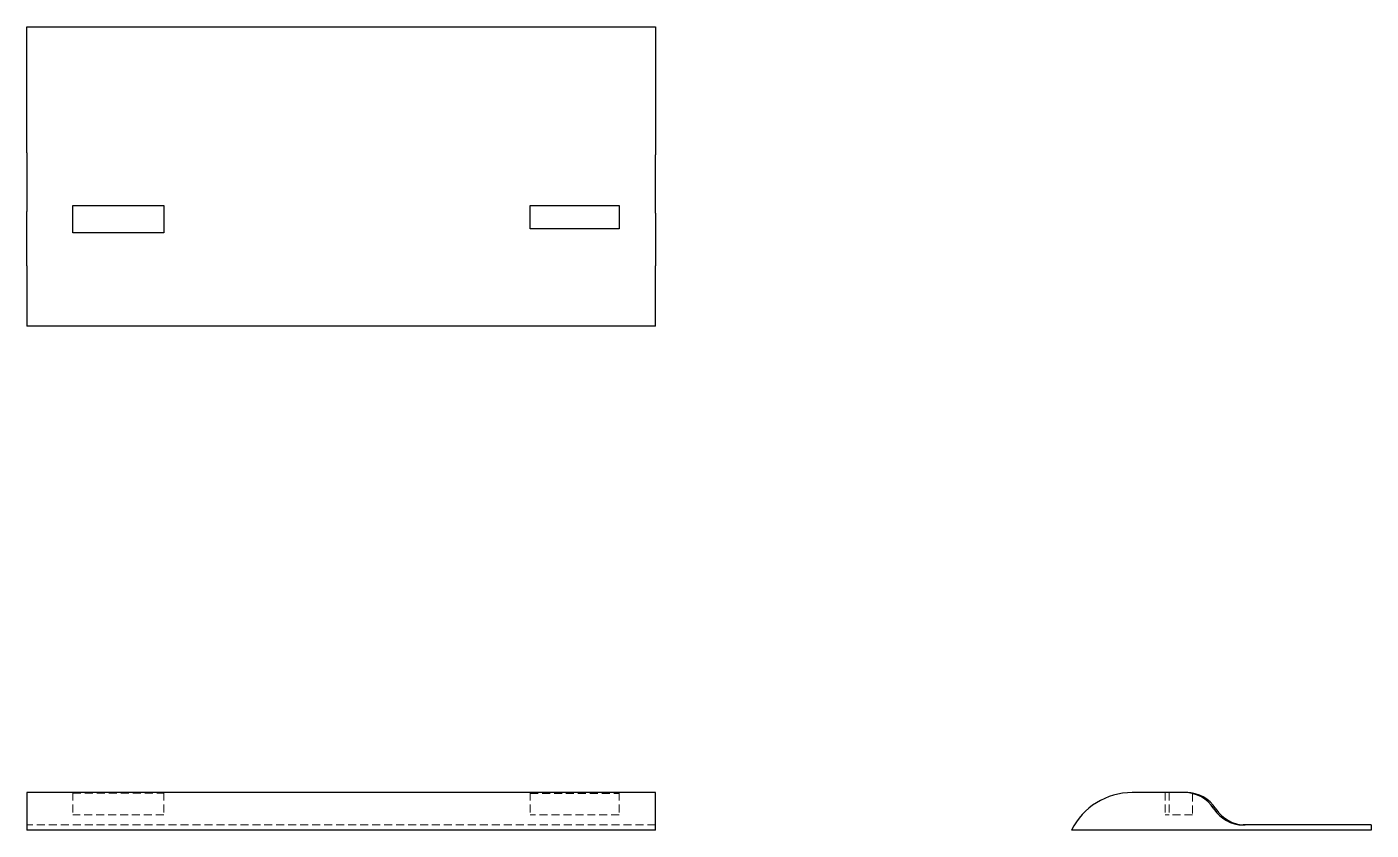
# Model space of a CAD drawing. Header units: millimetres. Extents: x 33 to 247, y 54 to 182.
import ezdxf

# ---------------------------------------------------------------- set-up
doc = ezdxf.new("R2010")
doc.units = ezdxf.units.MM
doc.linetypes.add('HIDDEN', pattern=[1.905, 1.27, -0.635])

msp = doc.modelspace()

# ---------------------------------------------------------------- linework, layer by layer
at = {"color": 7, "linetype": 'Continuous', "lineweight": 25}
for p, q in [((33, 181.82), (133, 181.82)), ((33, 161.78), (33, 181.82)), ((133, 181.82), (133, 161.47)), ((33, 161.78), (33, 157.12)), ((133, 156.81), (133, 161.47)), ((33, 157.12), (33, 152.46)), ((133, 152.16), (133, 156.81)), ((33, 143.81), (33, 152.46)), ((40.32, 153.42), (54.8, 153.42)), ((40.32, 152.44), (40.32, 153.42)), ((40.32, 149.07), (40.32, 152.44)), ((54.8, 153.42), (54.8, 152.4)), ((54.8, 152.4), (54.8, 149.07)), ((113.04, 153.42), (127.23, 153.42)), ((113.04, 152.22), (113.04, 153.42)), ((113.04, 149.68), (113.04, 152.22)), ((127.23, 153.42), (127.23, 152.18)), ((127.23, 152.18), (127.23, 149.68)), ((133, 152.16), (133, 143.81)), ((127.23, 149.68), (113.04, 149.68)), ((54.8, 149.07), (40.32, 149.07)), ((33, 143.81), (33, 134.18)), ((133, 134.18), (133, 143.81)), ((133, 134.18), (33, 134.18)), ((33, 59.99), (33, 54.01)), ((133, 59.99), (33, 59.99)), ((133, 54.01), (133, 59.99)), ((217.16, 59.99), (208.81, 59.99)), ((217.18, 59.99), (217.16, 59.99)), ((217.4, 59.99), (217.22, 59.99)), ((217.46, 59.99), (217.44, 59.99)), ((218.42, 59.9), (218.42, 59.89)), ((218.42, 59.86), (218.42, 59.85)), ((133, 54.01), (33, 54.01)), ((246.82, 54.01), (199.18, 54.01)), ((246.82, 54.83), (226.47, 54.83)), ((246.82, 54.83), (246.82, 54.01))]:
    msp.add_line(p, q, dxfattribs=at)
at = {"color": 7, "linetype": 'HIDDEN', "lineweight": 18}
for p, q in [((40.32, 59.99), (40.32, 56.46)), ((54.8, 59.99), (54.8, 56.46)), ((113.04, 59.99), (113.04, 56.46)), ((127.23, 59.99), (127.23, 56.46)), ((214.07, 59.99), (214.07, 56.46)), ((214.68, 59.99), (214.68, 56.46)), ((217.18, 59.99), (217.22, 59.99)), ((217.4, 59.99), (217.44, 59.99)), ((218.42, 59.89), (218.42, 59.86)), ((218.42, 59.85), (218.42, 56.46)), ((54.8, 56.46), (40.32, 56.46)), ((127.23, 56.46), (113.04, 56.46)), ((214.68, 56.46), (214.07, 56.46)), ((218.42, 56.46), (214.68, 56.46)), ((133, 54.83), (33, 54.83))]:
    msp.add_line(p, q, dxfattribs=at)
at = {"color": 7, "linetype": 'HIDDEN', "lineweight": 18, "flags": 128}
for points in [[(40.32, 59.9), (48.43, 59.9), (54.8, 59.89)], [(113.04, 59.86), (120.99, 59.85), (127.23, 59.85)]]:
    msp.add_lwpolyline(points, dxfattribs=at)
at = {"color": 7, "linetype": 'Continuous', "lineweight": 25}
msp.add_arc((208.81, 49.24), 10.75, 90, 153.6355, dxfattribs=at)
for centre, major_axis, start_param in [((217.16, 54.5), (5.49, 0), 0.558664), ((217.18, 54.5), (5.49, 0), 1.343117), ((217.22, 54.5), (5.49, 0), 1.351209), ((217.4, 54.5), (5.49, 0), 1.384268), ((217.44, 54.5), (5.49, 0), 1.392454), ((217.46, 54.5), (5.49, 0), 0.558664), ((226.47, 60.32), (-5.49, 0), 0.558664), ((226.78, 60.32), (-5.49, 0), 0.558664)]:
    msp.add_ellipse(centre, major_axis=major_axis, ratio=0.999995, start_param=start_param, end_param=1.570796, dxfattribs=at)

doc.saveas('drawing.dxf')
